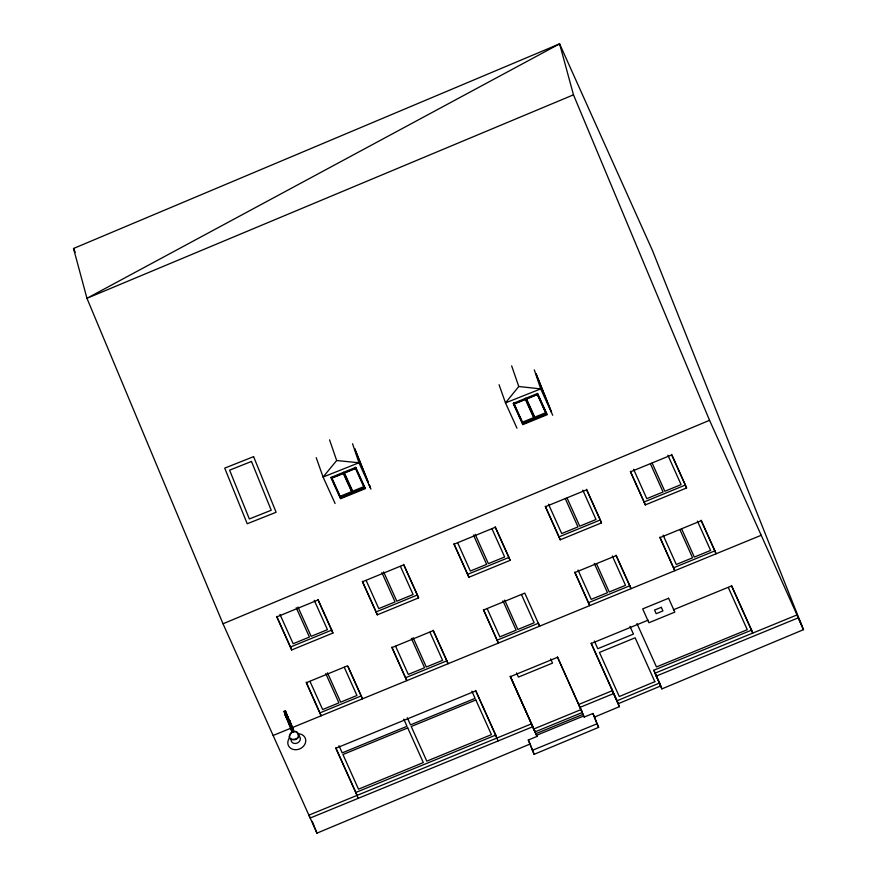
<?xml version="1.0" encoding="UTF-8"?>
<svg xmlns="http://www.w3.org/2000/svg" width="877" height="877" viewBox="0 0 877 877"><rect width="100%" height="100%" fill="white"/><g stroke="black" fill="none" stroke-linecap="round" stroke-linejoin="round"><path stroke-width="1.32" d="M552.707 415.26L540.725 388.884L518.767 386.505L505.492 402.905L516.959 428.151M370.949 489.147L358.956 462.771L336.669 460.524L323.076 477.044L335.091 503.497M612.365 690.67L578.688 704.483L584.181 717.057L592.962 713.483L598.64 727.351L534.137 754.319L530.081 744.014L316.948 833.15L223.01 623.788L86.955 298.301L73.525 248.487L559.603 43.85L652.367 250.285L803.475 629.675L661.883 688.894L653.825 670.236L751.589 630.135L752.751 633.084L731.561 585.935L673.383 609.8M573.481 94.826L86.955 298.301L559.603 43.85L573.481 94.826L709.548 420.313L802.312 626.737M223.021 623.788L709.548 420.313M591.131 643.06L617.068 700.778L659.559 683.008L661.883 688.894M594.573 717.046L619.392 706.665L617.068 700.778M534.137 754.319L528.294 740.035L537.042 736.406L510.315 676.211M532.35 750.339L597.029 723.788L598.64 727.351M291.054 728.557L292.184 732.361L283.929 711.499L285.387 710.896L293.642 731.769L291.416 728.403M286.79 714.799L285.332 715.402L285.047 714.667L286.505 714.075L293.488 729.708L292.03 730.311M286.165 717.167L287.623 716.564M287.908 717.298L286.45 717.89L287.908 717.298L292.162 732.054M292.403 727.285L291.701 727.57L292.414 727.307L293.872 732.109L292.14 726.693L293.642 731.769M510.359 676.671L557.498 657.322L582.295 712.497L535.091 731.878L510.359 676.671L535.091 731.878M533.929 728.93L581.067 709.581L583.019 714.338L535.88 733.698M536.603 735.299L583.742 715.95L584.181 717.057M276.737 616.399L290.495 647.018L331.758 630.092L332.92 633.041L291.657 649.967L276.803 616.904L318.055 599.978L332.92 633.041M362.387 581.276L376.145 611.894L417.408 594.968L418.57 597.906L377.307 614.832L362.442 581.769L403.705 564.843L418.57 597.906M453.946 543.718L467.704 574.325L508.967 557.41L510.129 560.348L468.866 577.274L454.012 544.211L495.264 527.285L510.129 560.348M545.308 506.237L559.066 536.856L600.328 519.929L601.479 522.878L560.228 539.804L545.362 506.731L586.625 489.815L601.479 522.878M630.388 471.333L644.156 501.951L685.408 485.025L686.57 487.974L645.308 504.9L630.453 471.837L671.716 454.911L686.57 487.974M285.617 711.4L283.929 711.499M320.006 712.837L361.258 695.91L362.42 698.859L347.566 665.786L306.303 682.712L321.157 715.785L306.237 682.218M405.645 677.702L446.908 660.776L448.07 663.725L433.205 630.662L391.942 647.588L406.807 680.651L391.887 647.083M497.215 640.144L538.467 623.218L539.629 626.167L524.775 593.104L483.512 610.019L498.366 643.093L483.446 609.526M588.566 602.674L629.829 585.748L630.991 588.686L616.125 555.623L574.863 572.549L589.728 605.612L574.808 572.056M673.657 567.77L714.908 550.844L716.071 553.793L701.216 520.719L659.953 537.645L674.819 570.719L659.899 537.152M273.196 735.452L761.214 535.277M648.092 620.171L591.175 643.521L618.23 703.716L660.721 685.946L654.987 673.185L797.007 614.93L803.475 629.675M335.792 747.796L355.865 792.457L495.735 735.079L498.07 740.966L310.162 818.044L309 815.106L531.55 723.821L537.042 736.406M498.07 740.966L532.712 726.759M579.85 707.421L613.527 693.608L619.392 706.665M656.149 676.123L798.169 617.868M355.667 468.175L331.495 478.031L331.243 477.351L340.55 497.95L364.722 488.105L364.47 487.426L352.729 492.216L352.982 492.885L343.674 472.286L343.927 472.955M513.79 403.935L537.513 394.255L546.568 414.185L522.845 423.854L513.538 403.256L522.845 423.854M526.518 399.013L537.36 394.595L545.604 412.749L534.762 417.167L526.562 398.882M522.582 423.185L534.378 418.373L534.641 419.053L525.323 398.454L525.586 399.123M534.795 418.208L535.047 418.888L525.74 398.279L534.795 418.208L546.316 413.516L546.568 414.185M292.282 732.032C280.059 743.729 308.704 739.76 295.374 731.528C289.651 730.037 286.691 740.024 293.598 739.804C300.274 740.265 299.901 729.302 293.061 731.736M537.831 394.836L546.316 413.516M355.415 467.507L364.722 488.105M731.517 585.474L751.589 630.135M671.65 454.418L685.408 485.025M701.151 520.225L714.908 550.844M728.305 587.524L747.27 629.708L656.467 666.948L636.954 623.525M667.901 455.251L681.089 484.597L664.821 491.273L652.181 463.155M697.412 521.07L710.6 550.416L694.321 557.092L681.681 528.963M650.438 463.867L663.078 491.986L646.798 498.662L633.611 469.316M679.938 529.686L692.578 557.805L676.299 564.481L663.111 535.134M586.56 489.311L600.328 519.929M616.071 555.13L629.829 585.748M582.821 490.155L596.009 519.502L579.73 526.178L567.09 498.059M612.321 555.974L625.509 585.321L609.23 591.997L596.59 563.867M653.825 670.236L659.559 683.008M629.993 626.375L633.446 634.082L597.796 648.706L594.332 641.01M565.347 498.772L577.987 526.891L561.708 533.567L548.52 504.22M594.299 563.363L607.487 592.709L591.208 599.386L578.02 570.039M495.209 526.792L508.967 557.41M492.008 528.853L504.648 556.972L488.368 563.648L475.181 534.301M521.519 594.661L534.148 622.791L517.879 629.467L504.692 600.12M473.448 535.014L486.636 564.36L470.357 571.048L457.717 542.918M502.949 600.833L516.136 630.179L499.857 636.855L487.217 608.737M528.294 740.035L530.081 744.014M475.663 690.407L495.735 735.079M496.908 738.028L475.707 690.879L335.836 748.256L357.027 795.406M471.903 691.219L475.115 698.366L410.491 724.873L407.279 717.726M403.65 564.349L417.408 594.968M433.15 630.168L446.908 660.776M400.449 566.41L413.089 594.529L396.81 601.205L383.622 571.859M429.949 632.229L442.589 660.348L426.31 667.024L413.122 637.678M381.879 572.582L395.067 601.929L378.787 608.605L366.147 580.475M411.379 638.39L424.567 667.737L408.287 674.413L395.648 646.294M403.793 719.162L407.005 726.309L342.205 752.883L338.993 745.746M318 599.484L331.758 630.092M348.048 666.52L361.258 695.91M314.251 600.317L327.439 629.664L311.16 636.34L297.972 606.994M344.31 667.353L356.939 695.483L340.671 702.159L327.472 672.812M296.24 607.706L309.428 637.053L293.148 643.729L279.96 614.382M325.74 673.525L338.928 702.872L322.648 709.548L310.009 681.429M289.859 720.839L289.629 720.335L292.096 726.507M285.047 714.667L291.767 729.631M73.525 248.487L75.203 252.214M557.454 656.851L582.229 712.519M550.646 658.923L552.521 663.1L518.428 677.088L516.553 672.911M535.902 373.58L551.545 412.245L536.077 373.679M354.648 448.706L368.274 482.383L354.812 448.805M312.234 821.3L316.948 833.15M644.156 501.951L645.308 504.9M559.066 536.856L560.228 539.804M611.203 687.721L613.527 693.608M592.962 713.483L597.029 723.788M467.704 574.325L468.866 577.274M376.145 611.894L377.307 614.832M355.865 792.457L358.189 798.344M290.495 647.018L291.657 649.967M293.225 729.039L293.488 729.708M285.387 710.896L293.411 731.265M288.401 721.442L290.638 727.11M288.171 720.938L290.408 726.605M343.51 473.131L343.258 472.462L352.565 493.06L352.313 492.381L340.298 497.281L340.55 497.95M499.068 384.729L505.492 402.905L540.725 388.884L534.312 369.864M316.213 457.651L323.076 477.044L358.956 462.771L352.554 443.74M511.653 365.841L518.767 386.505M329.566 439.859L336.669 460.524M290.945 727.877L292.008 731.374M298.421 735.65A4.802 4.034 -24.2 0 1 297.665 742.874A4.802 4.034 -24.2 0 1 291.054 739.497M297.621 733.72A9.219 7.75 -24.2 0 1 305.448 742.841A9.219 7.75 -24.2 0 1 292.94 749.364A9.219 7.75 -24.2 0 1 289.432 737.995M654.834 681.67L619.283 696.535L599.462 652.422L635.123 637.798L654.834 681.67M287.853 717.068L286.395 717.671L287.853 717.068M668.592 598.267L642.677 608.901L648.903 622.736L674.819 612.113L668.592 598.267M661.313 607.322L654.56 610.085L656.182 613.692L662.924 610.918L661.313 607.322M407.739 727.932L342.94 754.516L358.507 789.168L423.317 762.584L407.739 727.932M475.849 699.989L411.225 726.507L426.803 761.159L491.416 734.641L475.849 699.989M355.766 467.364L330.87 477.505L340.528 498.739L365.413 488.599L355.766 467.364M537.601 393.444L513.177 403.409L522.824 424.643L547.248 414.689L537.601 393.444M343.345 473.47L331.923 478.118L340.177 496.283L351.589 491.624L343.345 473.47M355.503 468.515L344.464 473.021L352.707 491.175L363.758 486.669L355.503 468.515M525.422 399.463L514.218 404.034L522.462 422.188L533.665 417.616L525.422 399.463M253.596 456.643L224.72 468.132L247.226 523.755L276.112 512.267L253.596 456.643M251.48 461.455L229.599 470.16L249.342 518.954L271.234 510.25L251.48 461.455M370.291 487.371L369.283 484.871L370.302 487.371"/></g></svg>
